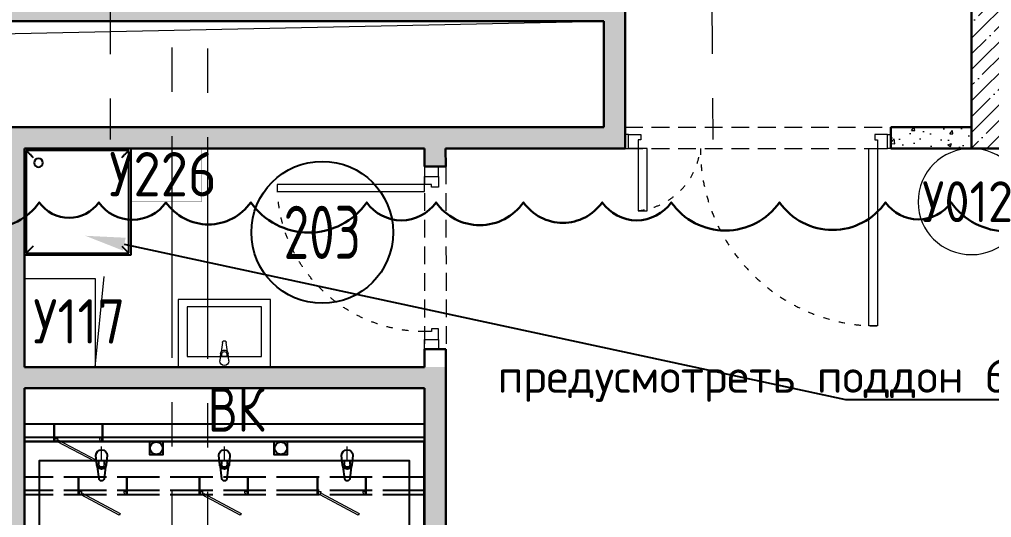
# Model space of a CAD drawing. Header units: millimetres. Extents: x -8417289 to 9420486, y 0 to 166066.
# Drawn here: x -56808 to -51323, y 76500 to 79308 of the extents above; entities that cross this region are included whole.
import ezdxf
from ezdxf import colors
from ezdxf.entities.mleader import LeaderData, LeaderLine
from ezdxf.enums import TextEntityAlignment as Align
from ezdxf.math import Vec2, Vec3

# ---------------------------------------------------------------- set-up
doc = ezdxf.new("R2010")
doc.units = ezdxf.units.MM
doc.header["$MEASUREMENT"] = 0
doc.set_wipeout_variables(frame=1)
for name, pattern in [('ACAD_ISO02W100', [15, 12, -3]), ('ACAD_ISO03W100', [30, 12, -18]), ('ADSK_Штриховая_ш2 п1', [3, 2, -1]), ('CENTER', [2, 1.25, -0.25, 0.25, -0.25])]:
    doc.linetypes.add(name, pattern=pattern)
doc.layers.get('0').update_dxf_attribs({"color": 250, "lineweight": 9})
doc.layers.get('Defpoints').update_dxf_attribs({"color": 6})
for name, color, linetype, lineweight in [('_TEXT', 189, 'Continuous', 30), ('_АР ТЕКСТ', 250, 'Continuous', 25), ('АР_Двери', 175, 'Continuous', 18), ('АР_Маркер экспликации', 239, 'Continuous', 13), ('АР_Номер помещения', 1, 'Continuous', 25), ('АР_Оси', 195, 'Continuous', 9), ('АР_Перегородки газоблок', 165, 'Continuous', 30), ('АР_Перегородки газоблок_Штрих', 165, 'Continuous', 5), ('АР_Сущ Несущая стена', 216, 'Continuous', 30), ('АР_тонкая линия', 250, 'Continuous', 0), ('АР_Штриховка монолит', 250, 'Continuous', 9), ('ТХ_мебель передв', 250, 'Continuous', 13)]:
    doc.layers.add(name, color=color, linetype=linetype, lineweight=lineweight)
for name, color, linetype in [('АР_Отверстия', 251, 'Continuous'), ('ТХ_дозаторы', 7, 'Continuous'), ('ТХ_мебель передв_поз', 251, 'Continuous'), ('ТХ_примечание', 40, 'Continuous'), ('ТХ_сантехника', 253, 'Continuous')]:
    doc.layers.add(name, color=color, linetype=linetype)
doc.styles.add('ICOCPEUR', font='isocpeur.TTF')
doc.styles.add('ISOCPEUR', font='isocpeur.TTF')
doc.styles.add('ISOCPEUR_1', font='isocpeur.TTF', dxfattribs={"width": 0.9, "height": 250})
pattern_1 = [(50, (0, 0), (215.17805, -18.82564), [22.5, -247.5]), (355, (0, 0), (-41.6254, 225.65764), [18, -198]), (100.45144, (17.93, -1.57), (173.55265, 206.832), [19.12206, -210.34263]), (46.1842, (0, 60), (320.1724, -49.6558), [33.75, -371.25]), (96.63564, (26.68, 55.86), (280.3986, 292.2356), [28.6831, -315.5141]), (351.18416, (0, 60), (280.3986, 292.2356), [27, -297]), (21, (30, 45), (179.0721, -120.78567), [22.5, -247.5]), (326, (30, 45), (72.9946, 217.545), [18, -198]), (71.45144, (44.92, 34.93), (252.0667, 96.75935), [19.12206, -210.34263]), (37.5, (0, 0), (3.647957, 99.868156), [0, -195.6, 0, -201, 0, -198.75]), (7.5, (0, 0), (78.92086, 118.32351), [0, -114.6, 0, -191.1, 0, -75.75]), (327.5, (-66.9, 0), (160.14673, -6.76646), [0, -75, 0, -234, 0, -310.5]), (317.5, (-96.9, 0), (174.95585, 30.0315), [0, -97.5, 0, -155.4, 0, -220.5])]

# ---------------------------------------------------------------- blocks, each defined once
blk = doc.blocks.new('Полуторная_на лестницу')
for points in [[(75, 80), (75, 1080), (124.9, 1080), (124.9, 80)], [(1375.1, 430), (1375.1, 80), (1425, 80), (1425, 430)]]:
    blk.add_lwpolyline(points, close=True)
for points in [[(0, 0), (0, 80), (20, 80), (20, 0), (0, 0)], [(20, 80), (20, 0), (90, 0), (90, 30), (75, 30), (75, 80), (20, 80)], [(1480, 80), (1480, 0), (1410, 0), (1410, 30), (1425, 30), (1425, 80), (1480, 80)], [(1500, 0), (1500, 80), (1480, 80), (1480, 0), (1500, 0)]]:
    blk.add_lwpolyline(points)
at = {"linetype": 'ACAD_ISO03W100', "ltscale": 3}
for centre, radius, start, end in [((75, 80), 1000, 0, 90), ((1465.4, 39.6), 392.5, 95.9075, 174.0925)]:
    blk.add_arc(centre, radius, start, end, dxfattribs=at)
blk = doc.blocks.new('*U128')
at = {"layer": 'АР_Номер помещения', "color": 7}
blk.add_circle((-20490.5, 2298.4), 400, dxfattribs=at)
at = {"color": 7, "style": 'ISOCPEUR', "width": 0.7, "flags": 1}
blk.add_attdef('КАТЕГОРИЯ', (-499.2, -2092.2), '', height=250, dxfattribs=at)
at = {"layer": 'АР_Номер помещения', "color": 7, "style": 'ISOCPEUR', "width": 0.7}
blk.add_attdef('НОМЕР_ПОМЕЩЕНИЯ', text='', height=300, dxfattribs=at).set_placement((-20490.5, 2298.4), align=Align.MIDDLE_CENTER)
blk = doc.blocks.new('Из_буфера30949')
for p, q in [((-600, 0), (-600, 600)), ((-600, 600), (0, 600)), ((-590, 590), (-590, 10)), ((-10, 590), (-590, 590)), ((-10, 10), (-10, 590)), ((0, 600), (0, 0)), ((0, 0), (-600, 0)), ((-590, 10), (-10, 10))]:
    blk.add_line(p, q)
for start, end in [(90, 270), (270, 90)]:
    blk.add_arc((-80, 80), 25, start, end)
for points, knots in [([(-550, 550), (-553.5, 553.6), (-558.7, 558.7), (-565.4, 565.3), (-569.3, 569.3), (-572.2, 572.2), (-575.1, 575.1), (-577.7, 577.7), (-580.1, 580.1), (-582.3, 582.3), (-584.7, 584.7), (-587.1, 587.1), (-589.3, 589.3), (-590, 590), (-590, 590)], [0, 0, 0, 0, 0.166667, 0.25, 0.333333, 0.375, 0.416667, 0.5, 0.541667, 0.583333, 0.666667, 0.75, 0.833333, 1, 1, 1, 1]), ([(-50, 550), (-46.4, 553.5), (-41.3, 558.7), (-34.7, 565.4), (-30.7, 569.3), (-27.8, 572.2), (-24.9, 575.1), (-22.3, 577.7), (-19.9, 580.1), (-17.7, 582.3), (-15.3, 584.7), (-12.9, 587.1), (-10.7, 589.3), (-10, 590), (-10, 590)], [0, 0, 0, 0, 0.166667, 0.25, 0.333333, 0.375, 0.416667, 0.5, 0.541667, 0.583333, 0.666667, 0.75, 0.833333, 1, 1, 1, 1]), ([(-550, 50), (-553.6, 46.5), (-558.7, 41.3), (-565.3, 34.6), (-569.3, 30.7), (-572.2, 27.8), (-575.1, 24.9), (-577.7, 22.3), (-580.1, 19.9), (-582.3, 17.7), (-584.7, 15.3), (-587.1, 12.9), (-589.3, 10.7), (-590, 10), (-590, 10)], [0, 0, 0, 0, 0.166667, 0.25, 0.333333, 0.375, 0.416667, 0.5, 0.541667, 0.583333, 0.666667, 0.75, 0.833333, 1, 1, 1, 1]), ([(-10, 10), (-10, 10), (-10.7, 10.7), (-12.9, 12.9), (-15.3, 15.3), (-17.7, 17.7), (-19.9, 19.9), (-22.3, 22.3), (-24.9, 24.9), (-27.8, 27.8), (-30.7, 30.7), (-34.6, 34.7), (-41.3, 41.3), (-46.5, 46.4), (-50, 50)], [-1, -1, -1, -1, -0.833333, -0.75, -0.666667, -0.583333, -0.541667, -0.5, -0.416667, -0.375, -0.333333, -0.25, -0.166667, 0, 0, 0, 0])]:
    blk.add_open_spline(points, degree=3, knots=knots)
blk = doc.blocks.new('Из_буфера27431')
at = {"linetype": 'Continuous', "lineweight": 5}
for p, q in [((-138.5, 11.1), (-85.6, 17.7)), ((-138.5, 11.1), (-85.6, 17.7)), ((-76.1, 21), (-34.1, 25)), ((-76.1, 21), (-34.1, 25)), ((-59, 13.6), (-73.9, 13.6)), ((-59, 13.6), (-73.9, 13.6)), ((-59, -13.6), (-59, 13.6)), ((-59, -13.6), (-59, 13.6)), ((-85.6, -17.7), (-138.5, -11.1)), ((-85.6, -17.7), (-138.5, -11.1)), ((-34.1, -25), (-76.1, -21)), ((-34.1, -25), (-76.1, -21)), ((-73.9, -13.6), (-59, -13.6)), ((-73.9, -13.6), (-59, -13.6))]:
    blk.add_line(p, q, dxfattribs=at)
for points in [[(0, -260), (-380, -260), (-380, 260), (0, 260)], [(-59, -210), (-339.1, -210), (-339.1, 210), (-59, 210)], [(-59, -210), (-339.1, -210), (-339.1, 210), (-59, 210)]]:
    blk.add_lwpolyline(points, close=True, dxfattribs=at)
for centre, radius, start, end in [((-137.1, 0), 11.2, 97.1389, 262.8611), ((-137.1, 0), 11.2, 97.1389, 262.8611), ((-74.2, 0), 21.1, 122.771, 237.229), ((-74.2, 0), 21.1, 122.771, 237.229), ((-73.9, 0), 13.6, 90, 270), ((-73.9, 0), 13.6, 90, 270), ((-74.2, 0), 21.1, 95.1696, 122.771), ((-74.2, 0), 21.1, 95.1696, 122.771), ((-34.1, 0), 25, 270, 90), ((-34.1, 0), 25, 270, 90), ((-74.2, 0), 21.1, 237.229, 264.8304), ((-74.2, 0), 21.1, 237.229, 264.8304)]:
    blk.add_arc(centre, radius, start, end, dxfattribs=at)
blk = doc.blocks.new('_DotSmall')
at = {"color": 0, "linetype": 'ByBlock', "const_width": 0.5}
blk.add_lwpolyline([(-0.0625, 0, 1), (0.0625, 0, 1)], format="xyb", close=True, dxfattribs=at)
blk = doc.blocks.new('*U980')
blk.add_lwpolyline([(100, 80), (100, 910), (140, 910), (140, 80)], close=True)
for points in [[(0, 0), (0, 80), (55, 80), (55, 0), (0, 0)], [(55, 80), (55, 0), (115, 0), (115, 40), (100, 40), (100, 80), (55, 80)], [(975, 80), (975, 0), (915, 0), (915, 40), (930, 40), (930, 80), (975, 80)], [(1030, 0), (1030, 80), (975, 80), (975, 0), (1030, 0)]]:
    blk.add_lwpolyline(points)
at = {"linetype": 'ACAD_ISO03W100', "ltscale": 3}
blk.add_arc((100, 80), 830, 0, 90, dxfattribs=at)
blk = doc.blocks.new('Из_буфера31843')
for p, q in [((365.8, 166.1), (359.2, 113.1)), ((394.6, 113.1), (388, 166.1)), ((915.8, 166.1), (909.2, 113.1)), ((944.6, 113.1), (938, 166.1)), ((1465.7, 166.1), (1459.1, 113.1)), ((1494.5, 113.1), (1487.9, 166.1)), ((355.9, 103.6), (351.9, 61.7)), ((363.3, 86.6), (363.3, 101.5)), ((390.5, 101.5), (390.5, 86.6)), ((401.9, 61.7), (397.9, 103.6)), ((905.9, 103.6), (901.9, 61.7)), ((913.3, 86.6), (913.3, 101.5)), ((940.5, 101.5), (940.5, 86.6)), ((951.9, 61.7), (947.9, 103.6)), ((1455.8, 103.6), (1451.8, 61.7)), ((1463.2, 86.6), (1463.2, 101.5)), ((1490.4, 101.5), (1490.4, 86.6)), ((1501.8, 61.7), (1497.8, 103.6)), ((390.5, 86.6), (363.3, 86.6)), ((940.5, 86.6), (913.3, 86.6)), ((1490.4, 86.6), (1463.2, 86.6))]:
    blk.add_line(p, q)
at = {"lineweight": 13, "ltscale": 500}
for p, q in [((376.9, 85), (376.9, 22.5)), ((926.9, 85), (926.9, 22.5)), ((1476.9, 85), (1476.9, 22.5))]:
    blk.add_line(p, q, dxfattribs=at)
for points in [[(1819.9, 500), (33.9, 500), (33.9, 0), (1819.9, 0)], [(1754.9, 415), (98.9, 415), (98.9, 85), (1754.9, 85)]]:
    blk.add_lwpolyline(points, close=True)
for centre, major_axis, start_param, end_param in [((376.9, 164.7), (-7.91, 7.91), 4.051589, 6.943986), ((926.9, 164.7), (-7.91, 7.91), 4.051589, 6.943986), ((1476.8, 164.7), (-7.91, 7.91), 4.051589, 6.943986), ((376.9, 101.7), (-14.9, -14.9), -1.35736, -0.875625), ((376.9, 101.7), (-14.9, 14.9), 4.498953, 6.496621), ((376.9, 101.5), (-9.62, 9.62), 3.926991, 7.068583), ((376.9, 101.7), (-14.9, 14.9), 4.017217, 4.498953), ((926.9, 101.7), (-14.9, -14.9), -1.35736, -0.875625), ((926.9, 101.7), (-14.9, 14.9), 4.498953, 6.496621), ((926.9, 101.5), (-9.62, 9.62), 3.926991, 7.068583), ((926.9, 101.7), (-14.9, 14.9), 4.017217, 4.498953), ((1476.8, 101.7), (-14.9, -14.9), -1.35736, -0.875625), ((1476.8, 101.7), (-14.9, 14.9), 4.498953, 6.496621), ((1476.8, 101.5), (-9.62, 9.62), 3.926991, 7.068583), ((1476.8, 101.7), (-14.9, 14.9), 4.017217, 4.498953), ((376.9, 61.7), (-17.7, -17.7), -0.785398, 2.356194), ((926.9, 61.7), (-17.7, -17.7), -0.785398, 2.356194), ((1476.8, 61.7), (-17.7, -17.7), -0.785398, 2.356194)]:
    blk.add_ellipse(centre, major_axis=major_axis, ratio=1, start_param=start_param, end_param=end_param)
blk = doc.blocks.new('A$Cf7807619')
at = {"layer": 'АР_Перегородки газоблок', "color": 0, "lineweight": 25, "ltscale": 100}
for points in [[(0, -250.4), (2257.1, -250.1)], [(0, -325.4), (2257.1, -325.1)], [(2257.1, -350.1), (0, -350.4)]]:
    blk.add_lwpolyline(points, dxfattribs=at)
blk = doc.blocks.new('*U1739')
at = {"color": 7}
blk.add_wipeout([(-565, 60), (445, 60), (445, -310), (-565, -310)], dxfattribs=at)
for p, q in [((-530, 60), (-565, 60)), ((-550, 60), (-550, -10)), ((-550, -10), (-550, 60)), ((-510, 60), (-530, 60)), ((-510, 20), (-510, 60)), ((-500, 20), (-510, 20)), ((-500, -10), (-500, 20)), ((380, -10), (380, 20)), ((380, 20), (390, 20)), ((390, 20), (390, 60)), ((390, 60), (410, 60)), ((410, 60), (445, 60)), ((430, 60), (430, -10)), ((430, -10), (430, 60)), ((-565, -10), (-530, -10)), ((-530, -10), (-500, -10)), ((410, -10), (380, -10)), ((445, -10), (410, -10))]:
    blk.add_line(p, q)
at = {"lineweight": 30}
for p, q in [((-565, 60), (-565, -310)), ((445, 60), (445, -310))]:
    blk.add_line(p, q, dxfattribs=at)
blk.add_lwpolyline([(389, 60), (370, 25), (-424, 448), (-406, 483)], close=True)
blk = doc.blocks.new('*U1740')
at = {"color": 7}
blk.add_wipeout([(-565, 60), (445, 60), (445, -310), (-565, -310)], dxfattribs=at)
for p, q in [((-530, 60), (-565, 60)), ((-550, 60), (-550, -10)), ((-550, -10), (-550, 60)), ((-510, 60), (-530, 60)), ((-510, 20), (-510, 60)), ((-500, 20), (-510, 20)), ((-500, -10), (-500, 20)), ((380, -10), (380, 20)), ((380, 20), (390, 20)), ((390, 20), (390, 60)), ((390, 60), (410, 60)), ((410, 60), (445, 60)), ((430, 60), (430, -10)), ((430, -10), (430, 60)), ((-565, -10), (-530, -10)), ((-530, -10), (-500, -10)), ((410, -10), (380, -10)), ((445, -10), (410, -10))]:
    blk.add_line(p, q)
at = {"lineweight": 30}
for p, q in [((-565, 60), (-565, -310)), ((445, 60), (445, -310))]:
    blk.add_line(p, q, dxfattribs=at)
blk.add_lwpolyline([(389, 60), (370, 25), (-424, 448), (-406, 483)], close=True)
blk = doc.blocks.new('*U1741')
at = {"color": 7}
blk.add_wipeout([(-565, 60), (445, 60), (445, -310), (-565, -310)], dxfattribs=at)
for p, q in [((-530, 60), (-565, 60)), ((-550, 60), (-550, -10)), ((-550, -10), (-550, 60)), ((-510, 60), (-530, 60)), ((-510, 20), (-510, 60)), ((-500, 20), (-510, 20)), ((-500, -10), (-500, 20)), ((380, -10), (380, 20)), ((380, 20), (390, 20)), ((390, 20), (390, 60)), ((390, 60), (410, 60)), ((410, 60), (445, 60)), ((430, 60), (430, -10)), ((430, -10), (430, 60)), ((-565, -10), (-530, -10)), ((-530, -10), (-500, -10)), ((410, -10), (380, -10)), ((445, -10), (410, -10))]:
    blk.add_line(p, q)
at = {"lineweight": 30}
for p, q in [((-565, 60), (-565, -310)), ((445, 60), (445, -310))]:
    blk.add_line(p, q, dxfattribs=at)
blk.add_lwpolyline([(389, 60), (370, 25), (-424, 448), (-406, 483)], close=True)
blk = doc.blocks.new('*U1764')
at = {"color": 7}
blk.add_wipeout([(-565, 60), (445, 60), (445, -306), (-565, -306)], dxfattribs=at)
for p, q in [((-530, 60), (-565, 60)), ((-550, 60), (-550, -10)), ((-550, -10), (-550, 60)), ((-510, 60), (-530, 60)), ((-510, 20), (-510, 60)), ((-500, 20), (-510, 20)), ((-500, -10), (-500, 20)), ((380, -10), (380, 20)), ((380, 20), (390, 20)), ((390, 20), (390, 60)), ((390, 60), (410, 60)), ((410, 60), (445, 60)), ((430, 60), (430, -10)), ((430, -10), (430, 60)), ((-565, -10), (-530, -10)), ((-530, -10), (-500, -10)), ((410, -10), (380, -10)), ((445, -10), (410, -10))]:
    blk.add_line(p, q)
at = {"lineweight": 30}
for p, q in [((-565, 60), (-565, -306)), ((445, 60), (445, -306))]:
    blk.add_line(p, q, dxfattribs=at)
blk.add_lwpolyline([(389, 60), (370, 25), (-424, 448), (-406, 483)], close=True)
blk = doc.blocks.new('Шкаф для ПУИ 500х400')
blk.add_line((400, 0), (450, -510))
blk.add_lwpolyline([(400, -500), (400, 0), (0, 0), (0, -500)], close=True)
blk = doc.blocks.new('У226')
at = {"ltscale": 0.1, "const_width": 2}
blk.add_lwpolyline([(291837.1, -218416.9), (292137.1, -218416.9), (292137.1, -218816.9), (291837.1, -218816.9)], close=True, dxfattribs=at)
blk = doc.blocks.new('У012')
at = {"layer": 'ТХ_мебель передв'}
blk.add_open_spline([(-181454, 44963.5, -0.6), (-181454, 44799.5, -0.6), (-181586.3, 44667.2, -0.6), (-181750.4, 44667.2, -0.6), (-181919.7, 44667.2, -0.6), (-182052, 44799.5, -0.6), (-182052, 44963.5, -0.6), (-182052, 45132.9, -0.6), (-181919.7, 45265.2, -0.6), (-181750.4, 45265.2, -0.6), (-181586.3, 45265.2, -0.6), (-181454, 45132.9, -0.6), (-181454, 44963.5, -0.6)], degree=3, knots=[0, 0, 0, 0, 1, 1, 1, 2, 2, 2, 3, 3, 3, 4, 4, 4, 4], dxfattribs=at)
blk = doc.blocks.new('A$C500e89c7')
at = {"ltscale": 100}
blk.add_circle((-36.5, 37.3), 35.3, dxfattribs=at)
at = {"layer": 'ТХ_дозаторы', "ltscale": 100}
blk.add_lwpolyline([(-73, 74.7), (0, 74.7), (0, 0), (-73, 0)], close=True, dxfattribs=at)

msp = doc.modelspace()

# ---------------------------------------------------------------- hatches: boundary and pattern name
at = {"layer": 'АР_Перегородки газоблок_Штрих', "ltscale": 100}
h = msp.add_hatch(dxfattribs=at)
h.set_pattern_fill('AR-CONC', color=256, scale=30)
h.set_pattern_definition(pattern_1)
h.paths.add_polyline_path([(-53391.2, 79418.5), (-59295.8, 79418.5), (-59295.8, 79298.7), (-53511.2, 79298.2), (-53511.2, 78699.8), (-53391.2, 78700.3)])
h.paths.add_polyline_path([(-59295.8, 79418.5), (-59700.7, 79418.5), (-59700.7, 79298.5), (-59295.8, 79298.5)])
h = msp.add_hatch(dxfattribs=at)
h.set_pattern_fill('AR-CONC', color=256, scale=30)
h.set_pattern_definition(pattern_1)
h.paths.add_polyline_path([(-51435.7, 78700.3), (-51891.2, 78700.3), (-51891.1, 78580.3), (-51435.7, 78580.3)])
at = {"layer": 'АР_Штриховка монолит', "ltscale": 100}
h = msp.add_hatch(dxfattribs=at)
h.set_pattern_fill('ANSI35', color=256, scale=500)
h.paths.add_polyline_path([(-51135.7, 86350.7), (-51435.7, 86350.7), (-51435.7, 78580.3), (-51135.7, 78580.3)])

# ---------------------------------------------------------------- linework, layer by layer
at = {"layer": 'Defpoints', "color": 4, "lineweight": 30}
msp.add_lwpolyline([(-60131.7, 78277.3, 0.520567), (-59697.6, 78277.3, 0.520567), (-59143.4, 78277.3, 0.520567), (-58695.8, 78277.3, 0.520567), (-58308, 78277.3, 0.520567), (-57913.2, 78277.3, 0.520567), (-57256.7, 78277.3, 0.520567), (-56696.1, 78277.3, 0.520567), (-56360, 78277.3, 0.520567), (-55981.2, 78277.3, 0.520567), (-55502.4, 78277.3, 0.520567), (-54848.2, 78277.3, 0.520567), (-54457.5, 78277.3, 0.520567), (-53963.6, 78277.3, 0.520567), (-53519.9, 78277.3, 0.520567), (-53130.1, 78277.3, 0.520567), (-52519.5, 78277.3, 0.520567), (-51921.2, 78277.3, 0.520567), (-51551, 78277.3, 0.520567), (-50922.2, 78277.3, 0.520567)], format="xyb", dxfattribs=at)
at = {"layer": 'АР_Оси', "linetype": 'CENTER', "ltscale": 1000}
for p, q in [((-56295.8, 134363.2), (-56295.8, 78630.8)), ((-53295.8, 134363.2), (-52895.8, 78630.8)), ((-55945.7, 53400.9), (-55945.7, 87708.4))]:
    msp.add_line(p, q, dxfattribs=at)
at = {"layer": 'АР_Перегородки газоблок', "ltscale": 100}
for p, q in [((-53391.2, 78700.3), (-53391.2, 79418.5)), ((-53511.2, 78700.3), (-53511.2, 79298.5))]:
    msp.add_line(p, q, dxfattribs=at)
for points in [[(-53511.2, 79298.5), (-59700.7, 79298.5)], [(-59700.7, 78700.3), (-53511.2, 78700.3)], [(-53391.2, 78700.3), (-53391.2, 78580.3)], [(-53391.2, 78700.3), (-53391.2, 78700.3)], [(-51891.2, 78580.3), (-51891.2, 78700.3)], [(-51891.2, 78700.3), (-51435.7, 78700.3)], [(-56780.4, 78580.4), (-54523.3, 78580.4)], [(-56780.4, 78580.3), (-56780.4, 77348.7)], [(-54523, 78478.7), (-54523.3, 78580.3)], [(-54403.3, 78580.3), (-53391.2, 78580.3)], [(-54403.3, 78580.3), (-54403, 78479)], [(-51891.2, 78580.3), (-51435.7, 78580.3)], [(-54403, 78479), (-54523, 78478.7)], [(-54523.3, 77348.7), (-54523.4, 77448.7), (-54403, 77448.7)], [(-54403, 77448.7), (-54403, 76295.7)], [(-56780.4, 77348.7), (-54523.3, 77348.7)], [(-56780.4, 77228.7), (-56780.4, 76298.2)], [(-56780.4, 77228.7), (-54523.4, 77228.7)], [(-54523, 76295.7), (-54523.3, 77228.7)]]:
    msp.add_lwpolyline(points, dxfattribs=at)
at = {"layer": 'АР_Сущ Несущая стена', "ltscale": 100}
for p, q in [((-51435.7, 86350.7), (-51435.7, 78580.3)), ((-51435.7, 78580.3), (-51135.7, 78580.3))]:
    msp.add_line(p, q, dxfattribs=at)
at = {"layer": 'АР_тонкая линия', "linetype": 'ADSK_Штриховая_ш2 п1', "ltscale": 50}
for p, q in [((-53391.2, 78700.3), (-51891.2, 78700.3)), ((-53391.2, 78580.3), (-51891.2, 78580.3)), ((-54523, 78478.7), (-54523.4, 77448.7)), ((-54403, 78479), (-54399.8, 77448.7))]:
    msp.add_line(p, q, dxfattribs=at)
at = {"layer": 'АР_тонкая линия', "color": 18, "ltscale": 100, "true_color": 0x000000}
msp.add_lwpolyline([(-59280.8, 78700.3), (-59168.6, 79180.6), (-53511.2, 79298.5)], dxfattribs=at)

# ---------------------------------------------------------------- block references
at = {"layer": 'АР_Двери', "rotation": 180}
msp.add_blockref('Полуторная_на лестницу', (-51891.2, 78660.3), dxfattribs=at)
at = {"layer": 'АР_Двери', "xscale": -1, "rotation": 90}
msp.add_blockref('*U980', (-54443, 78478.7), dxfattribs=at)
at = {"layer": 'АР_Двери', "xscale": 0.2701273999331003, "yscale": 0.2701273999331003, "zscale": 0.2701273999331003, "rotation": 180.0022807060942}
for name, p in [('*U1764', (-56491.3, 76945.7)), ('*U1739', (-56354.8, 76644.3)), ('*U1740', (-55672.4, 76644.2)), ('*U1741', (-55005.7, 76644.2))]:
    msp.add_blockref(name, p, dxfattribs=at)
at = {"layer": 'АР_Маркер экспликации', "color": 7}
ref = msp.add_blockref('*U128', (-34609, 75809.6), dxfattribs=at)
ref.add_attrib('НОМЕР_ПОМЕЩЕНИЯ', '203', dxfattribs={"layer": 'АР_Номер помещения', "color": 7, "height": 300, "style": 'ISOCPEUR', "width": 0.7}).set_placement((-55099.6, 78108), align=Align.MIDDLE_CENTER)
at = {"layer": 'ТХ_дозаторы', "ltscale": 100}
for p in [(-55999.1, 76853.7), (-55296.9, 76853.7)]:
    msp.add_blockref('A$C500e89c7', p, dxfattribs=at)
at = {"layer": 'ТХ_мебель передв', "rotation": 270}
msp.add_blockref('У226', (162636.5, 370417.4), dxfattribs=at)
at = {"layer": 'ТХ_мебель передв'}
msp.add_blockref('У012', (130314.7, 33315.2, 0.6), dxfattribs=at)
at = {"layer": 'ТХ_мебель передв', "xscale": -1, "rotation": 180}
msp.add_blockref('Шкаф для ПУИ 500х400', (-56780.4, 77348.7), dxfattribs=at)
at = {"layer": 'ТХ_сантехника', "ltscale": 75, "rotation": 180}
msp.add_blockref('Из_буфера30949', (-56780.4, 78580.3), dxfattribs=at)
msp.add_blockref('Из_буфера30949', (-56780.4, 78580.3), dxfattribs=at)
at = {"layer": 'ТХ_сантехника', "ltscale": 100, "xscale": -1, "rotation": 90}
msp.add_blockref('Из_буфера27431', (-55651.9, 77348.7), dxfattribs=at)

# ---------------------------------------------------------------- texts
at = {"layer": 'АР_Отверстия', "ltscale": 100, "insert": (-55585.2, 77109.1), "char_height": 250, "attachment_point": 5, "line_spacing_factor": 0.7, "style": 'ICOCPEUR'}
msp.add_mtext('\\A1;{\\W0.8;ВК}', dxfattribs=at)
at = {"layer": 'ТХ_мебель передв_поз', "lineweight": 0, "ltscale": 100, "transparency": 33554687, "style": 'ISOCPEUR_1', "width": 0.9}
for s, p in [('У226', (-56301.8, 78311, -0.6)), ('У117', (-56730.3, 77481))]:
    msp.add_text(s, height=250, dxfattribs=at).set_placement(p)
at = {"layer": 'ТХ_мебель передв_поз', "color": 2, "style": 'ISOCPEUR_1', "width": 0.9}
msp.add_text('У012', height=230, dxfattribs=at).set_placement((-51715.1, 78165.8))

# ---------------------------------------------------------------- leaders
at = {"layer": 'ТХ_примечание'}
ml = msp.add_multileader_mtext('Standard', dxfattribs=at)
ml.set_content('\\pxsm1,qc;{\\C256;предусмотреть поддон 600х600 в строительном исполнении}', color=7, style='ISOCPEUR')
ml.set_leader_properties(color=256, lineweight=25)
ml.build(insert=Vec2(0, 0))
ml.multileader.update_dxf_attribs({"text_left_attachment_type": 6, "text_right_attachment_type": 6, "dogleg_length": 150, "arrow_head_size": 225, "scale": 75})
ctx = ml.context
ctx.base_point, ctx.scale, ctx.char_height, ctx.arrow_head_size, ctx.landing_gap_size, ctx.plane_origin = Vec3(-51997.6, 77165.9, -0.6), 75, 187.5, 225, 150, Vec3(-26335, 62580.5, -0.6)
ctx.left_attachment, ctx.right_attachment, ctx.text_align_type = 6, 6, 1
notes = []
notes.append((ctx, [(0, (1, 1, 0), (-52147.6, 77165.9, -0.6), (1, 0), 150, [(1, [(-56436.4, 78088.8, -0.6)], 0, [])])]))
ctx.mtext.insert, ctx.mtext.width, ctx.mtext.defined_height, ctx.mtext.alignment, ctx.mtext.line_spacing_factor, ctx.mtext.flow_direction = Vec3(-50535.8, 77390.9, -0.6), 2623.525, 2263.3, 2, 0.8, 5
for ctx, leaders in notes:
    for number, flags, end, landing, length, lines in leaders:
        leader = LeaderData()
        leader.index, (leader.has_last_leader_line, leader.has_dogleg_vector, leader.attachment_direction) = number, flags
        leader.last_leader_point, leader.dogleg_vector, leader.dogleg_length = Vec3(end), Vec3(landing), length
        for number, points, colour, breaks in lines:
            line = LeaderLine()
            line.index, line.vertices, line.color, line.breaks = number, Vec3.list(points), colors.encode_raw_color(colour), breaks
            leader.lines.append(line)
        ctx.leaders.append(leader)

# ---------------------------------------------------------------- next in the draw order: hatches: boundary and pattern name
at = {"layer": 'АР_Перегородки газоблок_Штрих', "ltscale": 100}
h = msp.add_hatch(dxfattribs=at)
h.set_pattern_fill('AR-CONC', color=256, scale=30)
h.set_pattern_definition(pattern_1)
h.paths.add_polyline_path([(-54403.4, 77348.7), (-56780.4, 77348.7), (-56780.4, 78580.3), (-54523.3, 78580.3), (-54523, 78478.6), (-54403, 78478.9), (-54403.3, 78580.3), (-53391.2, 78580.3), (-53391.1, 78700.3), (-59548, 78700.4), (-59700.7, 78700.4), (-59700.7, 78580.4), (-56900.4, 78580.3), (-56900.4, 76298.2), (-56785.2, 76298.2), (-56780.4, 76151.3), (-56780.4, 77228.7), (-54523.4, 77228.7), (-54523, 76295.7), (-54403, 76295.7)])

# ---------------------------------------------------------------- next in the draw order: linework, layer by layer
at = {"layer": 'АР_Оси', "linetype": 'CENTER', "ltscale": 1000}
msp.add_line((-55745.7, 53394.4), (-55745.7, 87701.9), dxfattribs=at)
at = {"layer": 'АР_Перегородки газоблок', "color": 0, "linetype": 'ACAD_ISO02W100', "lineweight": 25, "ltscale": 20}
for points in [[(-54517.5, 76728), (-56780.4, 76728.1)], [(-54517.5, 76653), (-56780.4, 76653.1)], [(-54517.5, 76628), (-56780.4, 76628.1)]]:
    msp.add_lwpolyline(points, dxfattribs=at)

# ---------------------------------------------------------------- next in the draw order: block references
at = {"layer": '_TEXT', "ltscale": 500}
msp.add_blockref('A$Cf7807619', (-56780.4, 77278.7), dxfattribs=at)
at = {"layer": 'ТХ_сантехника', "xscale": -1.260271784328809, "yscale": 1.260271784328809, "zscale": 1.260271784328809, "rotation": 180}
msp.add_blockref('Из_буфера31843', (-56819.9, 76928.3), dxfattribs=at)

# ---------------------------------------------------------------- next in the draw order: leaders
at = {"layer": '_АР ТЕКСТ'}
ml = msp.add_multileader_mtext('Standard', dxfattribs=at)
ml.set_content('{\\W0.8;-2,550}', color=256, style='ISOCPEUR')
ml.set_leader_properties(color=256, linetype='Continuous', lineweight=-1)
ml.set_arrow_properties(name='DOTSMALL')
ml.build(insert=Vec2(0, 0))
ml.multileader.update_dxf_attribs({"has_text_frame": 1, "text_left_attachment_type": 4, "text_right_attachment_type": 4, "dogleg_length": 100, "arrow_head_size": 180})
ctx = ml.context
ctx.base_point, ctx.char_height, ctx.arrow_head_size, ctx.landing_gap_size, ctx.plane_origin = Vec3(-302775.8, 123943.3, -2), 250, 180, 50, Vec3(-302295.5, 121699.2, -2)
ctx.left_attachment, ctx.right_attachment = 4, 4
notes = []
notes.append((ctx, [(0, (0, 0, 0), (0, 0), (1, 0), 1, [])]))
ctx.mtext.insert, ctx.mtext.width, ctx.mtext.defined_height, ctx.mtext.line_spacing_style, ctx.mtext.flow_direction = Vec3(-302725.8, 124276.6, -2), 801.086, 330.7, 2, 5
ml = msp.add_multileader_mtext('Standard', dxfattribs=at)
ml.set_content('{\\W0.8;-2,550}', color=256, style='ISOCPEUR')
ml.set_leader_properties(color=256, linetype='Continuous', lineweight=-1)
ml.set_arrow_properties(name='DOTSMALL')
ml.build(insert=Vec2(0, 0))
ml.multileader.update_dxf_attribs({"has_text_frame": 1, "text_left_attachment_type": 4, "text_right_attachment_type": 4, "dogleg_length": 100, "arrow_head_size": 180})
ctx = ml.context
ctx.base_point, ctx.char_height, ctx.arrow_head_size, ctx.landing_gap_size, ctx.plane_origin = Vec3(-314736, 120073.3, -2), 250, 180, 50, Vec3(-314255.7, 117829.3, -2)
ctx.left_attachment, ctx.right_attachment = 4, 4
notes.append((ctx, [(0, (0, 0, 0), (0, 0), (1, 0), 1, [])]))
ctx.mtext.insert, ctx.mtext.width, ctx.mtext.defined_height, ctx.mtext.line_spacing_style, ctx.mtext.flow_direction = Vec3(-314686, 120406.6, -2), 801.086, 330.7, 2, 5
for ctx, leaders in notes:
    for number, flags, end, landing, length, lines in leaders:
        leader = LeaderData()
        leader.index, (leader.has_last_leader_line, leader.has_dogleg_vector, leader.attachment_direction) = number, flags
        leader.last_leader_point, leader.dogleg_vector, leader.dogleg_length = Vec3(end), Vec3(landing), length
        for number, points, colour, breaks in lines:
            line = LeaderLine()
            line.index, line.vertices, line.color, line.breaks = number, Vec3.list(points), colors.encode_raw_color(colour), breaks
            leader.lines.append(line)
        ctx.leaders.append(leader)

doc.saveas('drawing.dxf')
